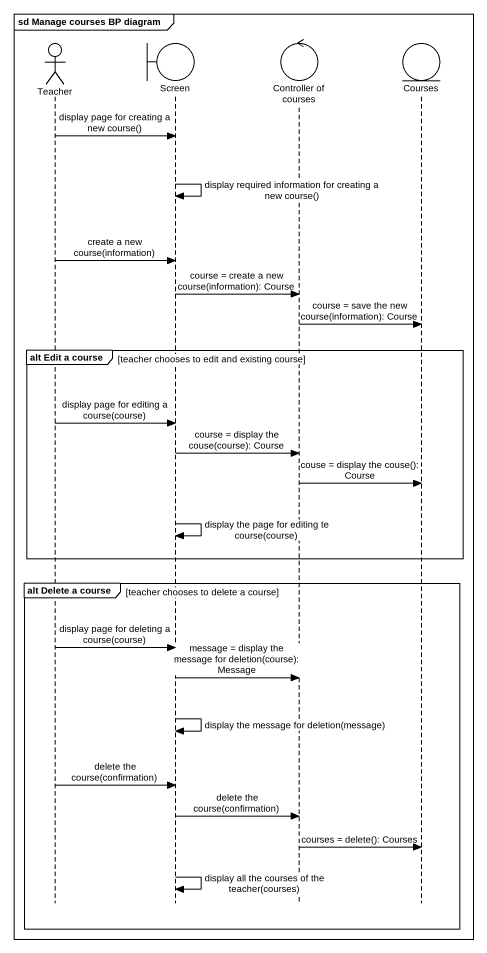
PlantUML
@startuml
mainframe sd Manage courses BP diagram
hide footbox
actor Teacher
boundary Screen
control "Controller of courses" as Controller_of_courses
entity Courses

Teacher -> Screen : display page for creating a new course()
Screen -> Screen : display required information for creating a new course()
Teacher -> Screen : create a new course(information)
Screen -> Controller_of_courses : course = create a new course(information): Course
Controller_of_courses -> Courses : course = save the new course(information): Course
group alt Edit a course [teacher chooses to edit and existing course]
  Teacher -> Screen : display page for editing a course(course)
  Screen -> Controller_of_courses : course = display the couse(course): Course
  Controller_of_courses -> Courses : couse = display the couse(): Course
  Screen -> Screen : display the page for editing te course(course)
end
group alt Delete a course [teacher chooses to delete a course]
  Teacher -> Screen : display page for deleting a course(course)
  Screen -> Controller_of_courses : message = display the message for deletion(course): Message
  Screen -> Screen : display the message for deletion(message)
  Teacher -> Screen : delete the course(confirmation)
  Screen -> Controller_of_courses : delete the course(confirmation)
  Controller_of_courses -> Courses : courses = delete(): Courses
  Screen -> Screen : display all the courses of the teacher(courses)
end
@enduml
